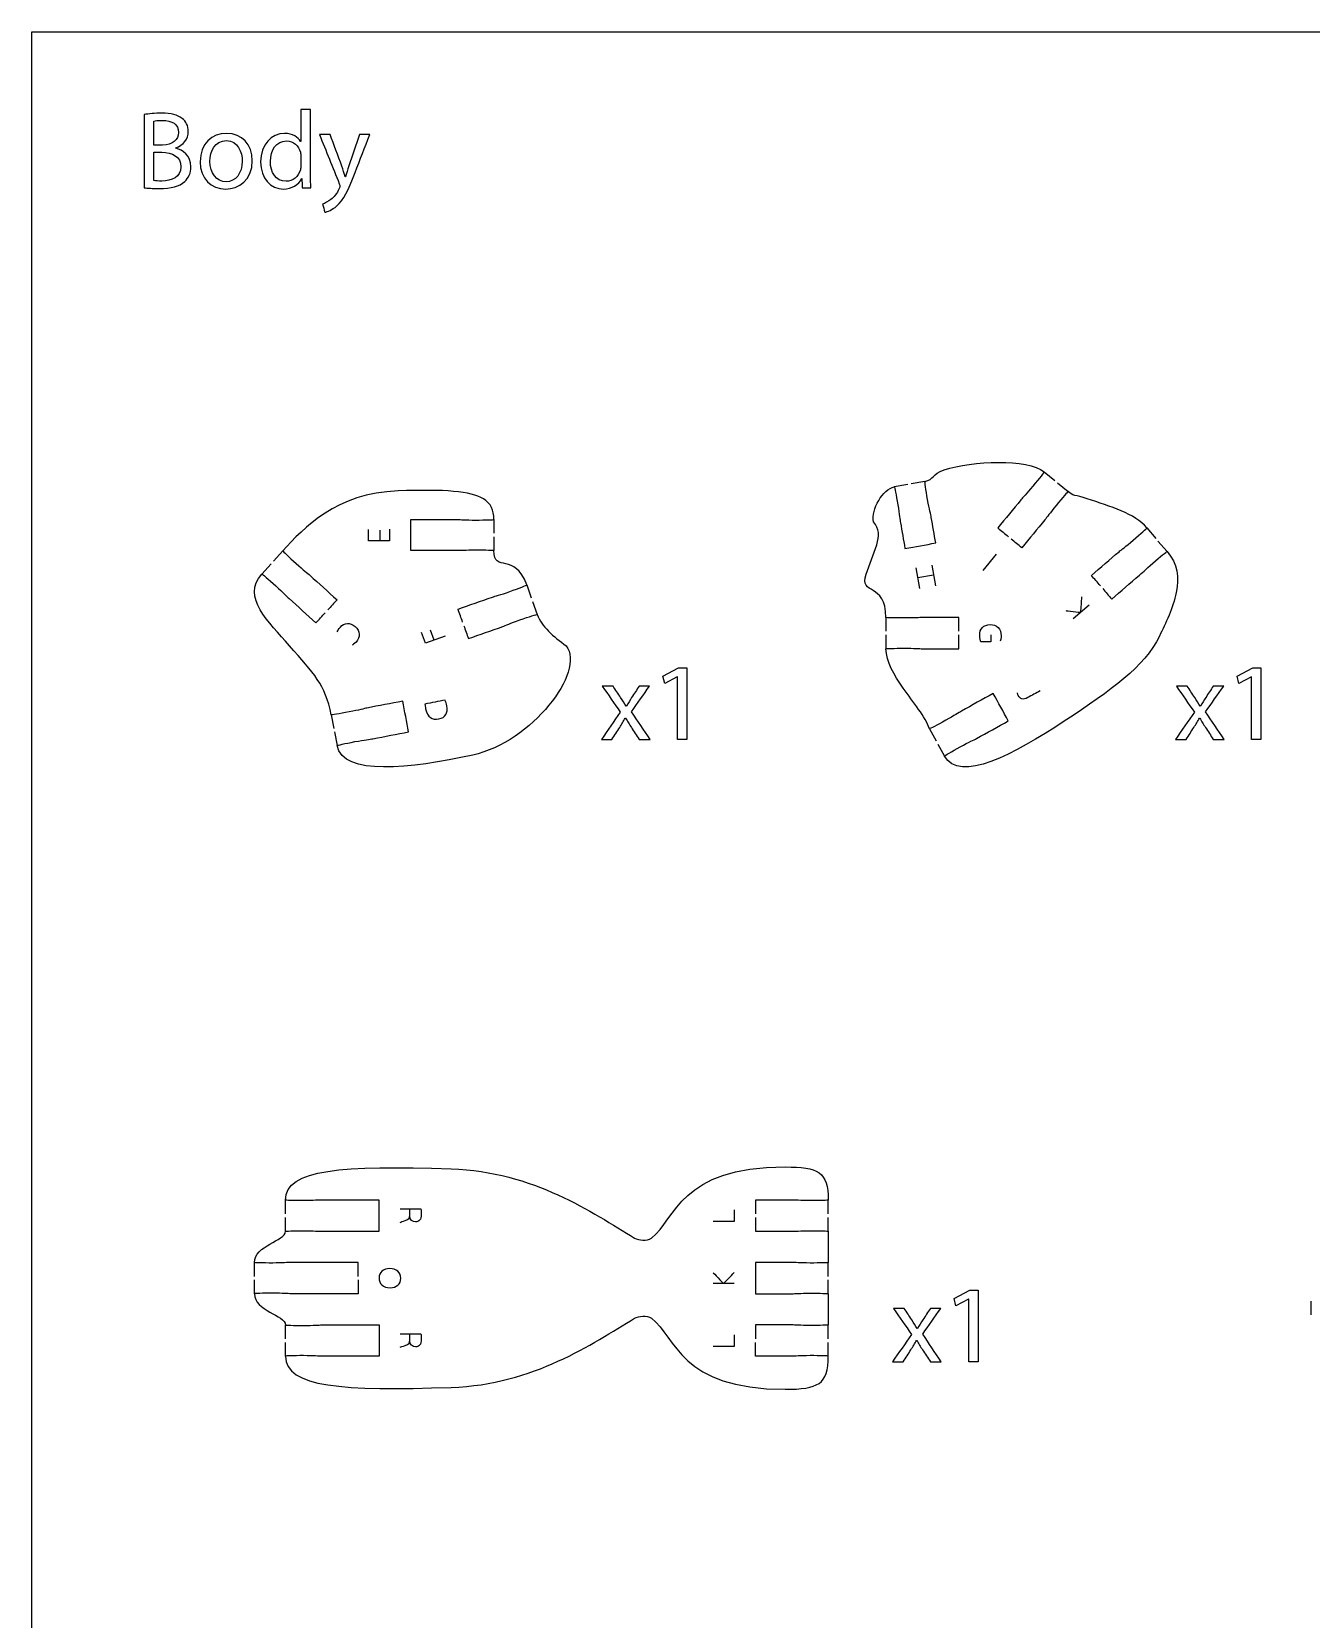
# Model space of a CAD drawing. Extents: x 0 to 710, y 0 to 350.
# Drawn here: x 0 to 122.9, y 197.8 to 350.4 of the extents above; entities that cross this region are included whole.
import ezdxf

# ---------------------------------------------------------------- set-up
doc = ezdxf.new("R2010")
doc.units = 0
doc.header["$MEASUREMENT"] = 0
doc.layers.add('DEFAULT', color=18, linetype='CONTINUOUS')

msp = doc.modelspace()

# ---------------------------------------------------------------- linework, layer by layer
at = {"layer": 'DEFAULT', "color": 18}
for points in [[(710, 0.35), (0, 0.35), (0, 350.35), (710, 350.35)], [(185, 0.35), (0, 0.35), (0, 350.35), (185, 350.35)]]:
    msp.add_lwpolyline(points, close=True, dxfattribs=at)
at = {"layer": 'DEFAULT', "color": 1}
for points in [[(84.17, 306.85), (82.86, 306.62)], [(85.82, 307.14), (84.51, 306.92)], [(97.27, 308.08), (98.29, 307.24)], [(98.56, 307.01), (99.58, 306.17)], [(44.4, 303.49), (44.4, 302.17)], [(107.12, 302.68), (107.13, 302.68), (107.99, 301.68)], [(23.24, 299.49), (24.13, 300.47)], [(44.4, 301.82), (44.4, 300.5)], [(108.21, 301.41), (109.08, 300.41)], [(22.12, 298.24), (23.01, 299.23)], [(47.56, 297.2), (48, 295.96)], [(48.12, 295.63), (48.56, 294.37)], [(82.07, 294.08), (82.07, 292.75)], [(82.07, 292.4), (82.07, 291.08)], [(28.77, 284.72), (29.02, 283.42)], [(29.09, 283.08), (29.34, 281.77)], [(86.26, 283.39), (86.89, 282.23)], [(87.06, 281.92), (87.7, 280.76)], [(24.37, 236.78), (24.37, 238.11)], [(76.53, 236.78), (76.53, 238.11)], [(24.37, 235.11), (24.37, 236.43)], [(76.53, 235.11), (76.53, 236.43)], [(21.4, 230.78), (21.4, 232.11)], [(76.53, 230.78), (76.53, 232.11)], [(21.4, 229.11), (21.4, 230.43)], [(76.53, 229.11), (76.53, 230.43)], [(122.93, 227.07), (122.93, 228.39)], [(24.37, 224.78), (24.37, 226.11)], [(76.53, 224.78), (76.53, 226.11)], [(24.37, 223.11), (24.37, 224.43)], [(76.53, 223.11), (76.53, 224.43)]]:
    msp.add_lwpolyline(points, dxfattribs=at)
at = {"layer": 'DEFAULT', "color": 18}
for points in [[(34.37, 302.56), (34.37, 301.43), (32.35, 301.43), (32.35, 302.52)], [(33.43, 302.47), (33.43, 301.43)], [(86.47, 299.11), (86.82, 297.11)], [(92.67, 300.16), (91.39, 298.6)], [(85.34, 296.85), (84.99, 298.85)], [(85.15, 297.91), (86.63, 298.17)], [(101.59, 295.26), (100.05, 293.94)], [(38.66, 291.9), (38.32, 292.87)], [(39.72, 292.28), (37.82, 291.61), (37.45, 292.63)], [(67.5, 237.17), (67.5, 236.05), (65.48, 236.05)], [(67.5, 230.08), (65.48, 230.08)], [(67.5, 225.17), (67.5, 224.05), (65.48, 224.05)]]:
    msp.add_lwpolyline(points, dxfattribs=at)
at = {"layer": 'DEFAULT', "color": 5}
for points in [[(62.04, 288.37), (62.02, 288.37), (60.82, 287.73), (60.64, 288.44), (62.15, 289.24), (62.94, 289.24), (62.94, 282.36), (62.04, 282.36)], [(117.2, 288.37), (117.18, 288.37), (115.99, 287.73), (115.81, 288.44), (117.31, 289.24), (118.1, 289.24), (118.1, 282.36), (117.2, 282.36)], [(90.02, 228.59), (90, 228.59), (88.8, 227.94), (88.62, 228.65), (90.13, 229.46), (90.92, 229.46), (90.92, 222.58), (90.02, 222.58)]]:
    msp.add_lwpolyline(points, close=True, dxfattribs=at)
for points, knots in [([(10.8, 342.39), (11.21, 342.47), (11.84, 342.54), (12.49, 342.54), (13.41, 342.54), (14, 342.38), (14.44, 342.02), (14.82, 341.74), (15.04, 341.32), (15.04, 340.76), (15.04, 340.07), (14.58, 339.47), (13.83, 339.19), (13.83, 339.19), (13.83, 339.18), (13.83, 339.17), (14.51, 339), (15.3, 338.44), (15.3, 337.38), (15.3, 336.77), (15.06, 336.31), (14.7, 335.96), (14.2, 335.5), (13.4, 335.29), (12.23, 335.29), (11.6, 335.29), (11.11, 335.33), (10.8, 335.37), (10.8, 337.71), (10.8, 340.05), (10.8, 342.39)], [19.89, 19.89, 19.89, 19.89, 20.89, 20.89, 20.89, 21.89, 21.89, 21.89, 22.89, 22.89, 22.89, 23.89, 23.89, 23.89, 23.95, 23.95, 23.95, 24.95, 24.95, 24.95, 25.95, 25.95, 25.95, 26.95, 26.95, 26.95, 27.95, 27.95, 27.95, 47.84, 47.84, 47.84, 47.84]), ([(11.73, 339.47), (12, 339.47), (12.28, 339.47), (12.56, 339.47), (13.53, 339.47), (14.11, 339.98), (14.11, 340.67), (14.11, 341.5), (13.47, 341.83), (12.54, 341.83), (12.12, 341.83), (11.87, 341.8), (11.73, 341.77), (11.73, 341), (11.73, 340.23), (11.73, 339.47)], [6.51, 6.51, 6.51, 6.51, 8.88, 8.88, 8.88, 9.88, 9.88, 9.88, 10.88, 10.88, 10.88, 11.88, 11.88, 11.88, 18.39, 18.39, 18.39, 18.39]), ([(26.78, 342.87), (26.78, 340.8), (26.78, 338.74), (26.78, 336.68), (26.78, 336.22), (26.8, 335.7), (26.83, 335.35), (26.55, 335.35), (26.27, 335.35), (25.99, 335.35), (25.98, 335.65), (25.96, 335.95), (25.95, 336.24), (25.94, 336.24), (25.93, 336.24), (25.93, 336.24), (25.64, 335.67), (25.02, 335.24), (24.18, 335.24), (22.94, 335.24), (21.99, 336.28), (21.99, 337.84), (21.98, 339.54), (23.04, 340.59), (24.29, 340.59), (25.07, 340.59), (25.6, 340.22), (25.83, 339.81), (25.84, 339.81), (25.85, 339.81), (25.85, 339.81), (25.85, 340.83), (25.85, 341.85), (25.85, 342.87), (26.16, 342.87), (26.47, 342.87), (26.78, 342.87)], [2.64, 2.64, 2.64, 2.64, 20.188, 20.188, 20.188, 21.188, 21.188, 21.188, 23.558, 23.558, 23.558, 26.079857, 26.079857, 26.079857, 26.139857, 26.139857, 26.139857, 27.139857, 27.139857, 27.139857, 28.139857, 28.139857, 28.139857, 29.139857, 29.139857, 29.139857, 30.139857, 30.139857, 30.139857, 30.199857, 30.199857, 30.199857, 38.867857, 38.867857, 38.867857, 41.507857, 41.507857, 41.507857, 41.507857]), ([(21.19, 337.96), (21.19, 336.06), (19.87, 335.24), (18.64, 335.24), (17.25, 335.24), (16.18, 336.25), (16.18, 337.87), (16.18, 339.59), (17.3, 340.59), (18.72, 340.59), (20.19, 340.59), (21.19, 339.52), (21.19, 337.96)], [1, 1, 1, 1, 2, 2, 2, 3, 3, 3, 4, 4, 4, 5, 5, 5, 5]), ([(28.67, 340.47), (29.04, 339.47), (29.42, 338.46), (29.79, 337.45), (29.91, 337.11), (30.03, 336.71), (30.12, 336.4), (30.13, 336.4), (30.13, 336.4), (30.14, 336.4), (30.24, 336.71), (30.34, 337.1), (30.47, 337.47), (30.81, 338.47), (31.15, 339.47), (31.48, 340.47), (31.81, 340.47), (32.14, 340.47), (32.47, 340.47), (32, 339.26), (31.54, 338.04), (31.07, 336.82), (30.4, 335.07), (29.95, 334.17), (29.31, 333.62), (28.86, 333.21), (28.4, 333.06), (28.17, 333.01), (28.09, 333.27), (28.02, 333.54), (27.94, 333.8), (28.17, 333.87), (28.48, 334.02), (28.75, 334.25), (29.01, 334.45), (29.33, 334.81), (29.54, 335.29), (29.58, 335.38), (29.61, 335.46), (29.61, 335.51), (29.61, 335.56), (29.59, 335.64), (29.55, 335.75), (28.92, 337.33), (28.28, 338.9), (27.65, 340.47), (27.99, 340.47), (28.33, 340.47), (28.67, 340.47)], [2.88, 2.88, 2.88, 2.88, 12.030344, 12.030344, 12.030344, 13.030344, 13.030344, 13.030344, 13.090344, 13.090344, 13.090344, 14.090344, 14.090344, 14.090344, 23.082995, 23.082995, 23.082995, 25.872995, 25.872995, 25.872995, 36.954696, 36.954696, 36.954696, 37.954696, 37.954696, 37.954696, 38.954696, 38.954696, 38.954696, 41.269768, 41.269768, 41.269768, 42.269768, 42.269768, 42.269768, 43.269768, 43.269768, 43.269768, 44.269768, 44.269768, 44.269768, 45.269768, 45.269768, 45.269768, 59.687164, 59.687164, 59.687164, 62.567164, 62.567164, 62.567164, 62.567164]), ([(11.73, 336.05), (11.9, 336.02), (12.17, 336.01), (12.5, 336.01), (13.45, 336.01), (14.33, 336.36), (14.33, 337.39), (14.33, 338.37), (13.49, 338.77), (12.49, 338.77), (12.23, 338.77), (11.98, 338.77), (11.73, 338.77), (11.73, 337.86), (11.73, 336.96), (11.73, 336.05)], [7.71, 7.71, 7.71, 7.71, 8.71, 8.71, 8.71, 9.71, 9.71, 9.71, 10.71, 10.71, 10.71, 12.87, 12.87, 12.87, 20.58, 20.58, 20.58, 20.58]), ([(17.12, 337.9), (17.12, 336.78), (17.77, 335.93), (18.68, 335.93), (19.57, 335.93), (20.23, 336.77), (20.23, 337.92), (20.23, 338.79), (19.8, 339.89), (18.7, 339.89), (17.6, 339.89), (17.12, 338.88), (17.12, 337.9)], [0, 0, 0, 0, 1, 1, 1, 2, 2, 2, 3, 3, 3, 4, 4, 4, 4]), ([(25.85, 338.39), (25.85, 338.51), (25.84, 338.66), (25.81, 338.78), (25.67, 339.37), (25.17, 339.86), (24.47, 339.86), (23.5, 339.86), (22.93, 339.01), (22.93, 337.88), (22.93, 336.84), (23.44, 335.99), (24.45, 335.99), (25.07, 335.99), (25.64, 336.4), (25.81, 337.1), (25.84, 337.23), (25.85, 337.35), (25.85, 337.5), (25.85, 337.8), (25.85, 338.09), (25.85, 338.39)], [2.52, 2.52, 2.52, 2.52, 3.52, 3.52, 3.52, 4.52, 4.52, 4.52, 5.52, 5.52, 5.52, 6.52, 6.52, 6.52, 7.52, 7.52, 7.52, 8.52, 8.52, 8.52, 11.04, 11.04, 11.04, 11.04]), ([(55.85, 287.49), (56.09, 287.12), (56.34, 286.75), (56.58, 286.39), (56.77, 286.1), (56.93, 285.83), (57.1, 285.55), (57.11, 285.55), (57.12, 285.55), (57.13, 285.55), (57.3, 285.86), (57.47, 286.12), (57.64, 286.4), (57.88, 286.76), (58.12, 287.12), (58.36, 287.49), (58.69, 287.49), (59.03, 287.49), (59.36, 287.49), (58.78, 286.66), (58.2, 285.84), (57.62, 285.01), (58.22, 284.13), (58.82, 283.25), (59.42, 282.36), (59.06, 282.36), (58.71, 282.36), (58.36, 282.36), (58.11, 282.75), (57.86, 283.13), (57.61, 283.52), (57.4, 283.81), (57.24, 284.1), (57.06, 284.41), (57.05, 284.41), (57.04, 284.41), (57.03, 284.41), (56.86, 284.1), (56.68, 283.82), (56.49, 283.52), (56.25, 283.13), (56, 282.75), (55.75, 282.36), (55.41, 282.36), (55.07, 282.36), (54.73, 282.36), (55.33, 283.24), (55.94, 284.11), (56.55, 284.98), (55.97, 285.81), (55.39, 286.65), (54.81, 287.49), (55.16, 287.49), (55.5, 287.49), (55.85, 287.49)], [0, 0, 0, 0, 3.744236, 3.744236, 3.744236, 4.744236, 4.744236, 4.744236, 4.834236, 4.834236, 4.834236, 5.834236, 5.834236, 5.834236, 9.536897, 9.536897, 9.536897, 12.386897, 12.386897, 12.386897, 20.975777, 20.975777, 20.975777, 30.044944, 30.044944, 30.044944, 33.043944, 33.043944, 33.043944, 36.945644, 36.945644, 36.945644, 37.945644, 37.945644, 37.945644, 38.005644, 38.005644, 38.005644, 39.005644, 39.005644, 39.005644, 42.891048, 42.891048, 42.891048, 45.801048, 45.801048, 45.801048, 54.830649, 54.830649, 54.830649, 63.476127, 63.476127, 63.476127, 66.416127, 66.416127, 66.416127, 66.416127]), ([(111.01, 287.49), (111.26, 287.12), (111.5, 286.75), (111.74, 286.39), (111.93, 286.1), (112.09, 285.83), (112.26, 285.55), (112.27, 285.55), (112.28, 285.55), (112.29, 285.55), (112.46, 285.86), (112.63, 286.12), (112.8, 286.4), (113.04, 286.76), (113.28, 287.12), (113.52, 287.49), (113.86, 287.49), (114.19, 287.49), (114.53, 287.49), (113.94, 286.66), (113.36, 285.84), (112.78, 285.01), (113.38, 284.13), (113.98, 283.25), (114.58, 282.36), (114.23, 282.36), (113.87, 282.36), (113.52, 282.36), (113.27, 282.75), (113.02, 283.13), (112.77, 283.52), (112.57, 283.81), (112.4, 284.1), (112.22, 284.41), (112.21, 284.41), (112.2, 284.41), (112.2, 284.41), (112.03, 284.1), (111.85, 283.82), (111.66, 283.52), (111.41, 283.13), (111.16, 282.75), (110.92, 282.36), (110.58, 282.36), (110.23, 282.36), (109.89, 282.36), (110.5, 283.24), (111.1, 284.11), (111.71, 284.98), (111.13, 285.81), (110.55, 286.65), (109.98, 287.49), (110.32, 287.49), (110.67, 287.49), (111.01, 287.49)], [2.94, 2.94, 2.94, 2.94, 6.683683, 6.683683, 6.683683, 7.683683, 7.683683, 7.683683, 7.773683, 7.773683, 7.773683, 8.773683, 8.773683, 8.773683, 12.476344, 12.476344, 12.476344, 15.326344, 15.326344, 15.326344, 23.914648, 23.914648, 23.914648, 32.983815, 32.983815, 32.983815, 35.983815, 35.983815, 35.983815, 39.884969, 39.884969, 39.884969, 40.884969, 40.884969, 40.884969, 40.945969, 40.945969, 40.945969, 41.945969, 41.945969, 41.945969, 45.831373, 45.831373, 45.831373, 48.741373, 48.741373, 48.741373, 57.770974, 57.770974, 57.770974, 66.416452, 66.416452, 66.416452, 69.356452, 69.356452, 69.356452, 69.356452]), ([(83.83, 227.7), (84.07, 227.33), (84.31, 226.97), (84.56, 226.6), (84.75, 226.31), (84.91, 226.05), (85.08, 225.76), (85.09, 225.76), (85.1, 225.76), (85.11, 225.76), (85.28, 226.07), (85.45, 226.33), (85.62, 226.61), (85.86, 226.97), (86.1, 227.34), (86.34, 227.7), (86.67, 227.7), (87.01, 227.7), (87.34, 227.7), (86.76, 226.87), (86.18, 226.05), (85.6, 225.22), (86.2, 224.34), (86.79, 223.46), (87.39, 222.58), (87.04, 222.58), (86.69, 222.58), (86.34, 222.58), (86.09, 222.96), (85.84, 223.35), (85.58, 223.73), (85.38, 224.03), (85.21, 224.31), (85.03, 224.62), (85.03, 224.62), (85.02, 224.62), (85.01, 224.62), (84.84, 224.31), (84.66, 224.04), (84.47, 223.73), (84.23, 223.35), (83.98, 222.96), (83.73, 222.58), (83.39, 222.58), (83.05, 222.58), (82.71, 222.58), (83.31, 223.45), (83.92, 224.32), (84.53, 225.19), (83.95, 226.03), (83.37, 226.86), (82.79, 227.7), (83.14, 227.7), (83.48, 227.7), (83.83, 227.7)], [0, 0, 0, 0, 3.744236, 3.744236, 3.744236, 4.744236, 4.744236, 4.744236, 4.834236, 4.834236, 4.834236, 5.834236, 5.834236, 5.834236, 9.536897, 9.536897, 9.536897, 12.385897, 12.385897, 12.385897, 20.974201, 20.974201, 20.974201, 30.043368, 30.043368, 30.043368, 33.042368, 33.042368, 33.042368, 36.944614, 36.944614, 36.944614, 37.944614, 37.944614, 37.944614, 38.004614, 38.004614, 38.004614, 39.004614, 39.004614, 39.004614, 42.890018, 42.890018, 42.890018, 45.800018, 45.800018, 45.800018, 54.829619, 54.829619, 54.829619, 63.475096, 63.475096, 63.475096, 66.415096, 66.415096, 66.415096, 66.415096])]:
    msp.add_open_spline(points, degree=3, knots=knots, dxfattribs=at)
at = {"layer": 'DEFAULT', "color": 1}
for points, knots in [([(89.07, 292.75), (89.07, 293.19), (89.07, 293.63), (89.07, 294.07), (87.9, 294.08), (86.73, 294.08), (85.57, 294.08), (85.3, 294.07), (84.79, 294.03), (83.82, 294.03), (82.86, 294.03), (82.07, 294.05), (82.07, 294.08), (82.05, 297.51), (79.45, 296.15), (80.18, 298.23), (80.52, 299.17), (80.85, 300.12), (81.18, 301.06), (81.48, 301.91), (81.43, 302.61), (80.89, 303.27), (80.61, 304.44), (81.8, 306.44), (82.87, 306.63), (82.9, 306.61), (83.05, 305.85), (83.21, 304.91), (83.38, 303.96), (83.42, 303.44), (83.47, 303.18), (83.62, 302.36), (83.76, 301.54), (83.9, 300.72), (84.89, 300.89), (85.87, 301.06), (86.86, 301.24), (86.71, 302.06), (86.57, 302.88), (86.42, 303.69), (86.38, 303.97), (86.24, 304.46), (86.07, 305.41), (85.91, 306.37), (85.79, 307.14), (85.82, 307.14), (86.71, 307.33), (86.46, 307.89), (87.68, 308.27), (90.35, 309.11), (95.69, 309.39), (97.27, 308.08), (97.3, 308.06), (96.81, 307.45), (96.19, 306.7), (95.58, 305.95), (95.21, 305.59), (95.04, 305.38), (94.3, 304.48), (93.56, 303.58), (92.81, 302.68), (93.16, 302.4), (93.5, 302.12), (93.84, 301.84)], [0, 0, 0, 0, 3.75, 3.75, 3.75, 13.670005, 13.670005, 13.670005, 14.670005, 14.670005, 14.670005, 15.670005, 15.670005, 15.670005, 16.670005, 16.670005, 16.670005, 25.174668, 25.174668, 25.174668, 26.174668, 26.174668, 26.174668, 27.174668, 27.174668, 27.174668, 28.174668, 28.174668, 28.174668, 29.174668, 29.174668, 29.174668, 36.260485, 36.260485, 36.260485, 44.758591, 44.758591, 44.758591, 51.836288, 51.836288, 51.836288, 52.836288, 52.836288, 52.836288, 53.836288, 53.836288, 53.836288, 54.836288, 54.836288, 54.836288, 55.836288, 55.836288, 55.836288, 56.836288, 56.836288, 56.836288, 57.836288, 57.836288, 57.836288, 67.766948, 67.766948, 67.766948, 71.538963, 71.538963, 71.538963, 71.538963]), ([(41.4, 293.62), (41.25, 294.04), (41.11, 294.46), (40.96, 294.88), (42.06, 295.27), (43.16, 295.65), (44.26, 296.04), (44.52, 296.13), (45.02, 296.25), (45.93, 296.57), (46.83, 296.89), (47.56, 297.18), (47.56, 297.2), (46.41, 300.43), (44.4, 298.29), (44.4, 300.5), (44.4, 300.52), (43.62, 300.54), (42.65, 300.54), (41.69, 300.54), (41.18, 300.5), (40.9, 300.5), (39.4, 300.5), (37.91, 300.5), (36.41, 300.5), (36.41, 301.49), (36.41, 302.49), (36.41, 303.49), (37.91, 303.49), (39.4, 303.49), (40.9, 303.49), (41.18, 303.49), (41.69, 303.44), (42.65, 303.44), (43.62, 303.44), (44.4, 303.47), (44.4, 303.49), (44.4, 304.39), (44.12, 305.04), (43.39, 305.48), (42.18, 306.22), (39.71, 306.4), (35.2, 306.24), (29.25, 306.03), (26.14, 302.7), (24.13, 300.47), (24.13, 300.44), (24.69, 299.9), (25.4, 299.26), (26.11, 298.61), (26.52, 298.31), (26.73, 298.13), (27.59, 297.35), (28.46, 296.56), (29.33, 295.78), (29.03, 295.46), (28.73, 295.13), (28.44, 294.8)], [0, 0, 0, 0, 3.782512, 3.782512, 3.782512, 13.694455, 13.694455, 13.694455, 14.694455, 14.694455, 14.694455, 15.694455, 15.694455, 15.694455, 16.694455, 16.694455, 16.694455, 17.694455, 17.694455, 17.694455, 18.694455, 18.694455, 18.694455, 31.444455, 31.444455, 31.444455, 39.944455, 39.944455, 39.944455, 52.694455, 52.694455, 52.694455, 53.694455, 53.694455, 53.694455, 54.694455, 54.694455, 54.694455, 55.694455, 55.694455, 55.694455, 56.694455, 56.694455, 56.694455, 57.694455, 57.694455, 57.694455, 58.694455, 58.694455, 58.694455, 59.694455, 59.694455, 59.694455, 69.621156, 69.621156, 69.621156, 73.373329, 73.373329, 73.373329, 73.373329]), ([(102.67, 297.12), (102.39, 297.45), (102.1, 297.79), (101.81, 298.12), (102.7, 298.88), (103.58, 299.64), (104.47, 300.4), (104.67, 300.58), (105.09, 300.88), (105.83, 301.5), (106.55, 302.13), (107.13, 302.64), (107.13, 302.68), (106, 304.07), (103.63, 304.75), (101.4, 305.48), (100.26, 305.85), (100, 305.77), (99.58, 306.17), (99.55, 306.17), (99.04, 305.59), (98.43, 304.85), (97.82, 304.11), (97.53, 303.68), (97.35, 303.47), (96.61, 302.57), (95.87, 301.67), (95.12, 300.77), (94.79, 301.05), (94.45, 301.33), (94.11, 301.61)], [0, 0, 0, 0, 3.765913, 3.765913, 3.765913, 13.68072, 13.68072, 13.68072, 14.68072, 14.68072, 14.68072, 15.68072, 15.68072, 15.68072, 16.68072, 16.68072, 16.68072, 17.68072, 17.68072, 17.68072, 18.68072, 18.68072, 18.68072, 19.68072, 19.68072, 19.68072, 29.597302, 29.597302, 29.597302, 33.33345, 33.33345, 33.33345, 33.33345]), ([(102.9, 296.85), (103.19, 296.52), (103.47, 296.18), (103.76, 295.85), (104.65, 296.61), (105.53, 297.37), (106.42, 298.13), (106.63, 298.3), (106.98, 298.67), (107.72, 299.3), (108.44, 299.92), (109.04, 300.41), (109.08, 300.41), (110.11, 299.3), (110.24, 297.91), (109.96, 296.48), (109.67, 295.01), (108.94, 293.5), (108.35, 292.3), (106.86, 289.29), (103.8, 287.14), (99.21, 284.12), (94.32, 280.9), (89.15, 278.14), (87.7, 280.77), (87.7, 280.8), (88.37, 281.19), (89.21, 281.65), (90.05, 282.12), (90.53, 282.33), (90.77, 282.45), (91.79, 283.02), (92.81, 283.58), (93.83, 284.14), (93.35, 285.02), (92.87, 285.9), (92.38, 286.77), (91.36, 286.21), (90.34, 285.65), (89.32, 285.08), (89.08, 284.95), (88.65, 284.66), (87.81, 284.2), (86.98, 283.73), (86.29, 283.38), (86.26, 283.39), (85.85, 284.54), (84.71, 285.89), (83.72, 287.3), (82.85, 288.55), (82.1, 289.83), (82.07, 291.08), (82.08, 291.1), (82.86, 291.12), (83.82, 291.13), (84.78, 291.13), (85.3, 291.08), (85.57, 291.08), (86.74, 291.08), (87.9, 291.08), (89.07, 291.08), (89.07, 291.52), (89.07, 291.96), (89.07, 292.4)], [0, 0, 0, 0, 3.744222, 3.744222, 3.744222, 13.67313, 13.67313, 13.67313, 14.67313, 14.67313, 14.67313, 15.67313, 15.67313, 15.67313, 16.67313, 16.67313, 16.67313, 17.67313, 17.67313, 17.67313, 18.67313, 18.67313, 18.67313, 19.67313, 19.67313, 19.67313, 20.67313, 20.67313, 20.67313, 21.67313, 21.67313, 21.67313, 31.587084, 31.587084, 31.587084, 40.09076, 40.09076, 40.09076, 50.013471, 50.013471, 50.013471, 51.013471, 51.013471, 51.013471, 52.013471, 52.013471, 52.013471, 53.013471, 53.013471, 53.013471, 54.013471, 54.013471, 54.013471, 55.013471, 55.013471, 55.013471, 56.013471, 56.013471, 56.013471, 65.923476, 65.923476, 65.923476, 69.673476, 69.673476, 69.673476, 69.673476]), ([(41.52, 293.29), (41.66, 292.88), (41.81, 292.46), (41.96, 292.05), (43.05, 292.44), (44.15, 292.82), (45.25, 293.21), (45.51, 293.3), (45.98, 293.52), (46.89, 293.84), (47.8, 294.16), (48.55, 294.4), (48.56, 294.37), (48.99, 293.21), (50.13, 292.24), (51.36, 291.36), (53.21, 288.86), (48.05, 282.11), (42.37, 280.86), (36.35, 279.54), (29.9, 278.83), (29.34, 281.77), (29.34, 281.8), (30.1, 281.97), (31.05, 282.15), (32, 282.33), (32.51, 282.38), (32.78, 282.43), (33.92, 282.65), (35.07, 282.87), (36.21, 283.09), (36.02, 284.07), (35.84, 285.06), (35.65, 286.04), (34.5, 285.82), (33.36, 285.6), (32.21, 285.38), (31.94, 285.33), (31.45, 285.18), (30.5, 285), (29.55, 284.82), (28.78, 284.69), (28.77, 284.72), (28.21, 287.66), (27.11, 288.67), (24.77, 291.36), (22.78, 293.65), (20.11, 296.02), (22.12, 298.24), (22.14, 298.27), (22.73, 297.76), (23.45, 297.11), (24.17, 296.46), (24.51, 296.08), (24.72, 295.9), (25.58, 295.12), (26.45, 294.34), (27.31, 293.56), (27.61, 293.88), (27.91, 294.21), (28.2, 294.54)], [0, 0, 0, 0, 3.732024, 3.732024, 3.732024, 13.643966, 13.643966, 13.643966, 14.643966, 14.643966, 14.643966, 15.643966, 15.643966, 15.643966, 16.643966, 16.643966, 16.643966, 17.643966, 17.643966, 17.643966, 18.643966, 18.643966, 18.643966, 19.643966, 19.643966, 19.643966, 20.643966, 20.643966, 20.643966, 30.561854, 30.561854, 30.561854, 39.063765, 39.063765, 39.063765, 48.981653, 48.981653, 48.981653, 49.981653, 49.981653, 49.981653, 50.981653, 50.981653, 50.981653, 51.981653, 51.981653, 51.981653, 52.981653, 52.981653, 52.981653, 53.981653, 53.981653, 53.981653, 54.981653, 54.981653, 54.981653, 64.900932, 64.900932, 64.900932, 68.66052, 68.66052, 68.66052, 68.66052]), ([(31.37, 230.78), (31.37, 231.22), (31.37, 231.66), (31.37, 232.11), (29.22, 232.11), (27.06, 232.11), (24.9, 232.11), (24.63, 232.11), (24.12, 232.06), (23.15, 232.06), (22.19, 232.06), (21.4, 232.08), (21.4, 232.11), (21.4, 233.76), (24.37, 234.16), (24.37, 235.11), (24.37, 235.13), (25.15, 235.16), (26.12, 235.16), (27.09, 235.16), (27.6, 235.11), (27.87, 235.11), (29.7, 235.11), (31.54, 235.11), (33.37, 235.11), (33.37, 236.11), (33.37, 237.11), (33.37, 238.11), (31.54, 238.11), (29.7, 238.11), (27.87, 238.11), (27.6, 238.11), (27.09, 238.06), (26.12, 238.06), (25.15, 238.06), (24.37, 238.08), (24.37, 238.11), (24.37, 241.11), (29.93, 241.46), (40.3, 241.11), (48.24, 240.84), (53.85, 236.91), (57.91, 234.46), (58.33, 234.21), (59.13, 234.17), (59.53, 234.46), (61.97, 236.27), (62.15, 241.29), (72.39, 241.29), (75.54, 241.29), (76.53, 240.84), (76.53, 238.11), (76.53, 238.08), (75.75, 238.06), (74.78, 238.06), (73.82, 238.06), (73.31, 238.11), (73.03, 238.11), (71.87, 238.11), (70.7, 238.11), (69.53, 238.11), (69.53, 237.67), (69.53, 237.22), (69.53, 236.78)], [0, 0, 0, 0, 3.76, 3.76, 3.76, 22.09, 22.09, 22.09, 23.09, 23.09, 23.09, 24.09, 24.09, 24.09, 25.09, 25.09, 25.09, 26.09, 26.09, 26.09, 27.09, 27.09, 27.09, 42.68, 42.68, 42.68, 51.18, 51.18, 51.18, 66.77, 66.77, 66.77, 67.77, 67.77, 67.77, 68.77, 68.77, 68.77, 69.77, 69.77, 69.77, 70.77, 70.77, 70.77, 71.77, 71.77, 71.77, 72.77, 72.77, 72.77, 73.77, 73.77, 73.77, 74.77, 74.77, 74.77, 75.77, 75.77, 75.77, 85.69, 85.69, 85.69, 89.45, 89.45, 89.45, 89.45]), ([(69.53, 236.43), (69.53, 235.99), (69.53, 235.55), (69.53, 235.11), (70.7, 235.11), (71.87, 235.11), (73.03, 235.11), (73.31, 235.11), (73.82, 235.16), (74.78, 235.16), (75.75, 235.16), (76.53, 235.14), (76.53, 235.11), (76.53, 234.11), (76.53, 233.11), (76.53, 232.11), (76.53, 232.09), (75.75, 232.06), (74.78, 232.06), (73.82, 232.06), (73.31, 232.11), (73.03, 232.11), (71.87, 232.11), (70.7, 232.11), (69.53, 232.11), (69.53, 231.11), (69.53, 230.11), (69.53, 229.11), (70.7, 229.11), (71.87, 229.11), (73.03, 229.11), (73.31, 229.11), (73.82, 229.16), (74.78, 229.16), (75.75, 229.16), (76.53, 229.14), (76.53, 229.11), (76.53, 228.11), (76.53, 227.11), (76.53, 226.11), (76.53, 226.08), (75.75, 226.06), (74.78, 226.06), (73.82, 226.06), (73.31, 226.11), (73.03, 226.11), (71.87, 226.11), (70.7, 226.11), (69.53, 226.11), (69.53, 225.67), (69.53, 225.23), (69.53, 224.78)], [0, 0, 0, 0, 3.75, 3.75, 3.75, 13.67, 13.67, 13.67, 14.67, 14.67, 14.67, 15.67, 15.67, 15.67, 24.17, 24.17, 24.17, 25.17, 25.17, 25.17, 26.17, 26.17, 26.17, 36.09, 36.09, 36.09, 44.59, 44.59, 44.59, 54.51, 54.51, 54.51, 55.51, 55.51, 55.51, 56.51, 56.51, 56.51, 65.02, 65.02, 65.02, 66.02, 66.02, 66.02, 67.02, 67.02, 67.02, 76.94, 76.94, 76.94, 80.7, 80.7, 80.7, 80.7]), ([(31.37, 230.43), (31.37, 229.99), (31.37, 229.55), (31.37, 229.11), (29.22, 229.11), (27.06, 229.11), (24.9, 229.11), (24.63, 229.11), (24.12, 229.16), (23.15, 229.16), (22.19, 229.16), (21.4, 229.14), (21.4, 229.11), (21.4, 227.45), (24.37, 227.06), (24.37, 226.11), (24.37, 226.08), (25.15, 226.06), (26.12, 226.06), (27.09, 226.06), (27.6, 226.11), (27.87, 226.11), (29.7, 226.11), (31.54, 226.11), (33.37, 226.11), (33.37, 225.11), (33.37, 224.11), (33.37, 223.11), (31.54, 223.11), (29.7, 223.11), (27.87, 223.11), (27.6, 223.11), (27.09, 223.16), (26.12, 223.16), (25.15, 223.16), (24.37, 223.14), (24.37, 223.11), (24.37, 220.11), (29.93, 219.76), (40.3, 220.11), (48.24, 220.38), (53.85, 224.31), (57.91, 226.75), (58.33, 227), (59.13, 227.04), (59.53, 226.75), (61.97, 224.95), (62.15, 219.93), (72.39, 219.93), (75.54, 219.93), (76.53, 220.38), (76.53, 223.11), (76.53, 223.14), (75.75, 223.16), (74.78, 223.16), (73.82, 223.16), (73.31, 223.11), (73.03, 223.11), (71.87, 223.11), (70.7, 223.11), (69.53, 223.11), (69.53, 223.55), (69.53, 223.99), (69.53, 224.43)], [0, 0, 0, 0, 3.75, 3.75, 3.75, 22.08, 22.08, 22.08, 23.08, 23.08, 23.08, 24.08, 24.08, 24.08, 25.08, 25.08, 25.08, 26.08, 26.08, 26.08, 27.08, 27.08, 27.08, 42.67, 42.67, 42.67, 51.17, 51.17, 51.17, 66.76, 66.76, 66.76, 67.76, 67.76, 67.76, 68.76, 68.76, 68.76, 69.76, 69.76, 69.76, 70.76, 70.76, 70.76, 71.76, 71.76, 71.76, 72.76, 72.76, 72.76, 73.76, 73.76, 73.76, 74.76, 74.76, 74.76, 75.76, 75.76, 75.76, 85.68, 85.68, 85.68, 89.43, 89.43, 89.43, 89.43])]:
    msp.add_open_spline(points, degree=3, knots=knots, dxfattribs=at)
at = {"layer": 'DEFAULT', "color": 18}
for points, knots in [([(99.37, 294.74), (99.37, 294.74), (100.7, 294.57), (100.79, 294.58), (100.83, 295.07), (100.86, 295.57), (100.9, 296.06)], [0, 0, 0, 0, 1, 1, 1, 5.219607, 5.219607, 5.219607, 5.219607]), ([(29.36, 292.7), (29.39, 292.8), (29.48, 292.97), (29.65, 293.16), (30.03, 293.58), (30.59, 293.66), (31.08, 293.21), (31.55, 292.79), (31.58, 292.18), (31.16, 291.72), (30.99, 291.53), (30.84, 291.45), (30.77, 291.42)], [0, 0, 0, 0, 1, 1, 1, 2, 2, 2, 3, 3, 3, 4, 4, 4, 4]), ([(92.16, 292.41), (92.16, 292.19), (92.16, 291.97), (92.16, 291.74), (91.84, 291.74), (91.51, 291.74), (91.19, 291.74), (91.15, 291.86), (91.08, 292.09), (91.08, 292.37), (91.08, 292.67), (91.15, 292.92), (91.34, 293.12), (91.51, 293.29), (91.78, 293.4), (92.1, 293.4), (92.7, 293.4), (93.14, 292.99), (93.14, 292.31), (93.14, 292.07), (93.09, 291.89), (93.05, 291.8)], [0, 0, 0, 0, 1.887, 1.887, 1.887, 4.641, 4.641, 4.641, 5.641, 5.641, 5.641, 6.641, 6.641, 6.641, 7.641, 7.641, 7.641, 8.641, 8.641, 8.641, 9.641, 9.641, 9.641, 9.641]), ([(96.88, 287.03), (96.49, 286.81), (96.09, 286.59), (95.7, 286.38), (95.23, 286.12), (94.96, 286.27), (94.79, 286.57), (94.74, 286.66), (94.71, 286.77), (94.7, 286.84)], [0, 0, 0, 0, 3.832525, 3.832525, 3.832525, 4.832525, 4.832525, 4.832525, 5.832525, 5.832525, 5.832525, 5.832525]), ([(39.73, 286.14), (39.78, 285.99), (39.84, 285.8), (39.87, 285.6), (39.94, 285.23), (39.91, 284.95), (39.78, 284.75), (39.65, 284.54), (39.44, 284.39), (39.12, 284.33), (38.8, 284.27), (38.51, 284.32), (38.3, 284.47), (38.07, 284.62), (37.92, 284.91), (37.84, 285.29), (37.81, 285.48), (37.79, 285.63), (37.78, 285.76), (38.43, 285.89), (39.08, 286.01), (39.73, 286.14)], [0, 0, 0, 0, 1, 1, 1, 2, 2, 2, 3, 3, 3, 4, 4, 4, 5, 5, 5, 6, 6, 6, 11.634603, 11.634603, 11.634603, 11.634603]), ([(35.4, 237.26), (36.06, 237.26), (36.72, 237.26), (37.39, 237.26), (37.42, 237.12), (37.43, 236.93), (37.43, 236.75), (37.43, 236.48), (37.38, 236.3), (37.27, 236.17), (37.18, 236.07), (37.04, 236.01), (36.88, 236.01), (36.62, 236.01), (36.32, 236.2), (36.32, 236.57)], [0, 0, 0, 0, 5.652, 5.652, 5.652, 6.652, 6.652, 6.652, 7.652, 7.652, 7.652, 8.652, 8.652, 8.652, 9.652, 9.652, 9.652, 9.652]), ([(35.4, 235.96), (35.45, 236), (35.63, 236.06), (35.88, 236.14), (36.23, 236.25), (36.32, 236.36), (36.33, 236.67), (36.33, 236.87), (36.33, 237.06), (36.33, 237.26)], [0, 0, 0, 0, 1, 1, 1, 2, 2, 2, 3.658, 3.658, 3.658, 3.658]), ([(34.43, 229.68), (33.74, 229.68), (33.37, 230.11), (33.37, 230.62), (33.37, 231.16), (33.78, 231.53), (34.39, 231.53), (35.04, 231.53), (35.46, 231.13), (35.46, 230.59), (35.46, 230.04), (35.03, 229.68), (34.43, 229.68)], [0, 0, 0, 0, 1, 1, 1, 2, 2, 2, 3, 3, 3, 4, 4, 4, 4]), ([(65.48, 231.13), (65.48, 231.13), (66.38, 230.14), (66.46, 230.08), (66.81, 230.43), (67.15, 230.79), (67.5, 231.14)], [0, 0, 0, 0, 1, 1, 1, 5.219371, 5.219371, 5.219371, 5.219371]), ([(35.4, 225.26), (36.06, 225.26), (36.72, 225.26), (37.39, 225.26), (37.42, 225.13), (37.43, 224.94), (37.43, 224.76), (37.43, 224.48), (37.38, 224.3), (37.27, 224.17), (37.18, 224.07), (37.04, 224.01), (36.88, 224.01), (36.62, 224.01), (36.32, 224.2), (36.32, 224.58)], [0, 0, 0, 0, 5.652, 5.652, 5.652, 6.652, 6.652, 6.652, 7.652, 7.652, 7.652, 8.652, 8.652, 8.652, 9.652, 9.652, 9.652, 9.652]), ([(35.4, 223.96), (35.45, 224.01), (35.63, 224.06), (35.88, 224.14), (36.23, 224.25), (36.32, 224.36), (36.33, 224.67), (36.33, 224.87), (36.33, 225.06), (36.33, 225.26)], [0, 0, 0, 0, 1, 1, 1, 2, 2, 2, 3.658, 3.658, 3.658, 3.658])]:
    msp.add_open_spline(points, degree=3, knots=knots, dxfattribs=at)

doc.saveas('drawing.dxf')
